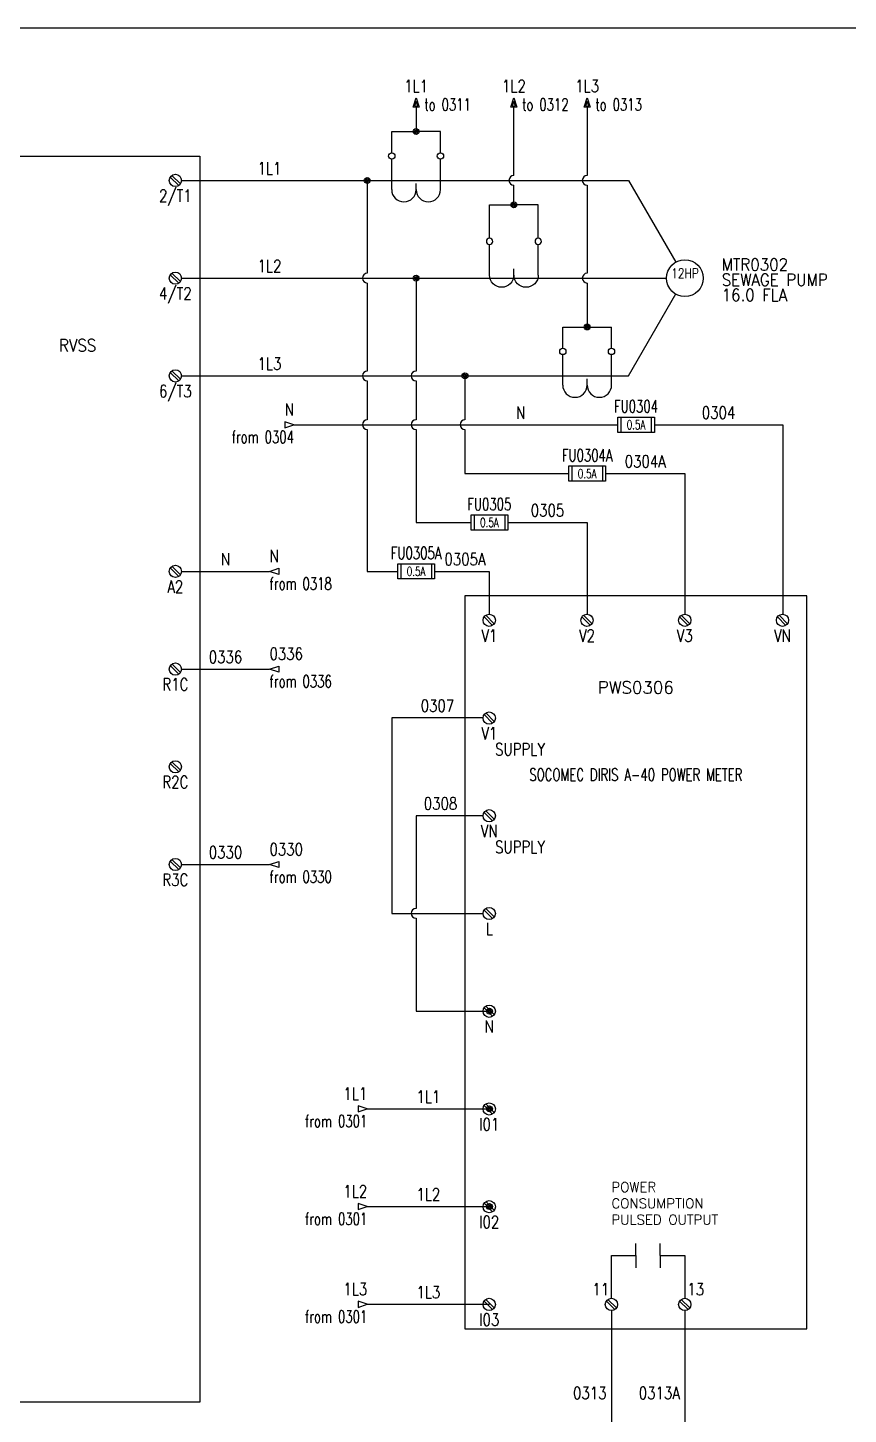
# Model space of a CAD drawing. Header units: inches. Extents: x 0 to 33.9, y 0 to 22.6.
# Drawn here: x 10.53 to 18.92, y 8.38 to 22.56 of the extents above; entities that cross this region are included whole.
import ezdxf
from ezdxf.enums import TextEntityAlignment as Align

# ---------------------------------------------------------------- set-up
doc = ezdxf.new("R2010")
doc.units = ezdxf.units.IN
doc.header["$MEASUREMENT"] = 0
for name, color, linetype in [('DESC', 150, 'Continuous'), ('MISC', 7, 'Continuous'), ('SYMS', 7, 'Continuous'), ('TAGS', 150, 'Continuous'), ('TERMS', 123, 'Continuous'), ('WIREFIXED', 7, 'Continuous'), ('WIRENO', 72, 'Continuous'), ('WIREREF', 52, 'Continuous'), ('WIREREF_DEST', 52, 'Continuous'), ('WIRES', 7, 'Continuous'), ('XREF', 7, 'Continuous')]:
    doc.layers.add(name, color=color, linetype=linetype)
doc.layers.add('VIEWPORTS', color=10, linetype='Continuous', plot=False)
doc.styles.get("Standard").update_dxf_attribs({"font": 'romans.shx'})
doc.styles.add('WD', font='romans.shx')

# ---------------------------------------------------------------- blocks, each defined once
blk = doc.blocks.new('HMO13')
blk.add_circle((0, 0), 0.188)
at = {"style": 'WD'}
for tag, p, width in [('INST', (0.381, 0.403), 0.7), ('LOC', (0.381, 0.234), 0.7), ('TAG1', (0.375, 0.077), 0.9), ('DESC1', (0.376, -0.079), 0.9), ('DESC2', (0.376, -0.235), 0.9), ('DESC3', (0.376, -0.391), 0.9), ('RATING3', (0.375, -0.548), 0.8), ('RATING4', (0.375, -0.704), 0.8), ('WDTAGALT', (0.375, -0.875), 0.7)]:
    blk.add_attdef(tag, p, '', height=0.125, dxfattribs=dict(at, width=width))
at = {"style": 'WD', "flags": 1}
for tag, p in [('X0TERM01', (-0.094, 0.162)), ('X4TERM02', (-0.188, 0)), ('X0TERM04', (0.133, -0.133)), ('X0TERM03', (-0.094, -0.162))]:
    blk.add_attdef(tag, p, '', height=0.0125, dxfattribs=at)
at = {"style": 'WD', "flags": 9}
blk.add_attdef('FAMILY', text='', height=0.01, dxfattribs=at).set_placement((-0.005, 0.17), align=Align.CENTER)
at = {"linetype": 'Continuous', "style": 'WD', "flags": 1}
for tag, p in [('MFG', (0, 0.14)), ('CAT', (0, 0.159))]:
    blk.add_attdef(tag, text='', height=0.01, dxfattribs=at).set_placement(p, align=Align.MIDDLE)
at = {"style": 'WD', "width": 0.8}
blk.add_attdef('RATING1', text='', height=0.1, dxfattribs=at).set_placement((0, 0), align=Align.CENTER)
at = {"linetype": 'Continuous', "style": 'WD', "flags": 9}
blk.add_attdef('ASSYCODE', text='', height=0.01, dxfattribs=at).set_placement((0, 0.125), align=Align.CENTER)
at = {"style": 'WD', "width": 0.8}
blk.add_attdef('RATING2', text='', height=0.1, dxfattribs=at).set_placement((0, -0.031), align=Align.TOP_CENTER)
blk = doc.blocks.new('WD_WNH')
at = {"linetype": 'Continuous', "style": 'WD', "width": 0.8}
blk.add_attdef('WIRENO', text='', height=0.125, dxfattribs=at).set_placement((0, 0.062), align=Align.CENTER)
at = {"style": 'WD', "flags": 1}
for tag, p in [('W01USER', (0, 0.078)), ('W02USER', (0, 0.07)), ('W03USER', (0, 0.062)), ('W04USER', (0, 0.055)), ('W05USER', (0, 0.047)), ('W06USER', (0, 0.039)), ('W07USER', (0, 0.031)), ('W08USER', (0, 0.023)), ('W09USER', (0, 0.016)), ('W10USER', (0, 0.008))]:
    blk.add_attdef(tag, text='', height=0.005, dxfattribs=at).set_placement(p, align=Align.CENTER)
blk = doc.blocks.new('HA1D1')
blk.add_lwpolyline([(0.094, 0), (0.094, -0.031), (0, 0), (0.094, 0.031), (0.094, 0)])
at = {"style": 'WD', "width": 0.8, "flags": 8}
blk.add_attdef('WIRENO', (0, 0.094), '', height=0.125, dxfattribs=at)
at = {"style": 'WD', "flags": 1}
for tag, p in [('SIGCODE', (-0.02, 0.047)), ('X4TERM01', (0, 0))]:
    blk.add_attdef(tag, p, '', height=0.01, dxfattribs=at)
at = {"style": 'WD', "width": 0.7}
for tag, p in [('XREF', (0, -0.188)), ('DESC1', (0, -0.375))]:
    blk.add_attdef(tag, p, '', height=0.125, dxfattribs=at)
blk = doc.blocks.new('HMS1_RVSS')
for p, q in [((-0.052, 0.035), (0.035, -0.052)), ((-0.035, 0.052), (0.052, -0.035)), ((1.948, 0.035), (2.035, -0.052)), ((1.965, 0.052), (2.052, -0.035)), ((-0.052, -0.965), (0.035, -1.052)), ((-0.035, -0.948), (0.052, -1.035)), ((1.948, -0.965), (2.035, -1.052)), ((1.965, -0.948), (2.052, -1.035)), ((-0.052, -1.965), (0.035, -2.052)), ((-0.035, -1.948), (0.052, -2.035)), ((1.948, -1.965), (2.035, -2.052)), ((1.965, -1.948), (2.052, -2.035)), ((-0.052, -2.965), (0.035, -3.052)), ((-0.035, -2.948), (0.052, -3.035)), ((-0.052, -3.965), (0.035, -4.052)), ((-0.035, -3.948), (0.052, -4.035)), ((1.948, -3.965), (2.035, -4.052)), ((1.965, -3.948), (2.052, -4.035)), ((-0.052, -4.965), (0.035, -5.052)), ((-0.035, -4.948), (0.052, -5.035)), ((1.948, -4.965), (2.035, -5.052)), ((1.965, -4.948), (2.052, -5.035)), ((-0.035, -5.948), (0.052, -6.035)), ((1.965, -5.948), (2.052, -6.035)), ((-0.052, -5.965), (0.035, -6.052)), ((1.948, -5.965), (2.035, -6.052)), ((-0.035, -6.948), (0.052, -7.035)), ((1.965, -6.948), (2.052, -7.035)), ((-0.052, -6.965), (0.035, -7.052)), ((1.948, -6.965), (2.035, -7.052)), ((-0.052, -7.965), (0.035, -8.052)), ((-0.035, -7.948), (0.052, -8.035)), ((-0.052, -8.965), (0.035, -9.052)), ((-0.035, -8.948), (0.052, -9.035)), ((-0.052, -9.965), (0.035, -10.052)), ((-0.035, -9.948), (0.052, -10.035)), ((-0.052, -10.965), (0.035, -11.052)), ((-0.035, -10.948), (0.052, -11.035)), ((-0.052, -11.965), (0.035, -12.052)), ((-0.035, -11.948), (0.052, -12.035))]:
    blk.add_line(p, q)
blk.add_lwpolyline([(-0.25, 0.25), (2.25, 0.25), (2.25, -12.5), (-0.25, -12.5)], close=True)
for centre in [(0, 0), (2, 0), (0, -1), (2, -1), (0, -2), (2, -2), (0, -3), (0, -4), (2, -4), (0, -5), (2, -5), (0, -6), (2, -6), (0, -7), (2, -7), (0, -8), (0, -9), (0, -10), (0, -11), (0, -12)]:
    blk.add_circle(centre, 0.0625)
at = {"style": 'WD'}
for tag, p, width in [('DESC1', (0.626, 0.826), 0.9), ('DESC2', (0.626, 0.669), 0.9), ('DESC3', (0.626, 0.513), 0.9), ('XREFNO', (2.609, -11.643), 0.8), ('XREFNC', (2.609, -11.799), 0.8)]:
    blk.add_attdef(tag, p, '', height=0.125, dxfattribs=dict(at, width=width))
at = {"style": 'WD', "flags": 1}
for tag, p in [('X4TERM01', (-0.062, 0)), ('X1TERM04', (2.062, 0)), ('X4TERM02', (-0.062, -1)), ('X1TERM05', (2.062, -1)), ('X4TERM03', (-0.062, -2)), ('X1TERM06', (2.062, -2)), ('X4TERM13', (-0.062, -3)), ('X4TERM07', (-0.062, -4)), ('X1TERM08', (2.062, -4)), ('X4TERM09', (-0.062, -5)), ('X1TERM11', (2.062, -5)), ('X4TERM12', (-0.062, -6)), ('X1TERM14', (2.062, -6)), ('X4TERM15', (-0.062, -7)), ('X1TERM17', (2.062, -7)), ('X4TERM18', (-0.062, -8)), ('X4TERM19', (-0.062, -9)), ('X4TERM20', (-0.062, -10)), ('X4TERM10', (-0.062, -11)), ('X4TERM21', (-0.062, -12))]:
    blk.add_attdef(tag, p, '', height=0.01, dxfattribs=at)
at = {"style": 'WD', "width": 0.8}
for tag, p in [('TERM01', (0, -0.094)), ('TERM04', (2, -0.094)), ('X4TERMDESC01', (0.301, -0.256)), ('X1TERMDESC04', (2.318, -0.256)), ('TERM02', (0, -1.094)), ('TERM05', (2, -1.094)), ('X4TERMDESC02', (0.315, -1.256)), ('X1TERMDESC05', (2.315, -1.256)), ('TERM03', (0, -2.094)), ('TERM06', (2, -2.094)), ('X4TERMDESC03', (0.315, -2.256)), ('X1TERMDESC06', (2.315, -2.256)), ('TERM13', (0, -3.094)), ('X4TERMDESC13', (0.315, -3.256)), ('TERM07', (0, -4.094)), ('TERM08', (2, -4.094)), ('X4TERMDESC07', (0.315, -4.256)), ('X1TERMDESC08', (2.315, -4.256)), ('TERM09', (0, -5.094)), ('TERM11', (2, -5.094)), ('X4TERMDESC09', (0.313, -5.256)), ('X1TERMDESC11', (2.301, -5.256)), ('TERM12', (0, -6.094)), ('TERM14', (2, -6.094)), ('X4TERMDESC12', (0.315, -6.256)), ('X1TERMDESC14', (2.318, -6.256)), ('TERM15', (0, -7.094)), ('TERM17', (2, -7.094)), ('X4TERMDESC15', (0.315, -7.256)), ('X1TERMDESC17', (2.315, -7.256)), ('TERM18', (0, -8.094)), ('X4TERMDESC18', (0.315, -8.256)), ('TERM19', (0, -9.094)), ('X4TERMDESC19', (0.313, -9.256)), ('TERM20', (0, -10.094)), ('X4TERMDESC20', (0.315, -10.256)), ('TERM10', (0, -11.094)), ('X4TERMDESC10', (0.315, -11.256)), ('TERM21', (0, -12.094)), ('X4TERMDESC21', (0.301, -12.256))]:
    blk.add_attdef(tag, text='', height=0.125, dxfattribs=at).set_placement(p, align=Align.TOP_CENTER)
at = {"style": 'WD'}
for tag, width, p in [('TAG1', 0.9, (1, -1.75)), ('INST', 0.7, (1, -2)), ('LOC', 0.7, (1, -2.25))]:
    blk.add_attdef(tag, text='', height=0.125, dxfattribs=dict(at, width=width)).set_placement(p, align=Align.CENTER)
at = {"style": 'WD', "flags": 1}
for tag, p in [('MFG', (1, -3)), ('CAT', (1, -3.25))]:
    blk.add_attdef(tag, text='', height=0.01, dxfattribs=at).set_placement(p, align=Align.MIDDLE)
at = {"style": 'WD', "flags": 9}
for tag, p in [('ASSYCODE', (1, -3.5)), ('FAMILY', (1, -3.75))]:
    blk.add_attdef(tag, text='', height=0.01, dxfattribs=at).set_placement(p, align=Align.CENTER)
at = {"style": 'WD', "width": 0.8, "flags": 8}
for tag, p in [('NO', (2.626, -12.143)), ('NC', (2.626, -12.299))]:
    blk.add_attdef(tag, p, '', height=0.125, dxfattribs=at)
blk = doc.blocks.new('WDDOT')
for radius in [0.03, 0.0187, 0.00929]:
    blk.add_circle((0, 0), radius)
blk = doc.blocks.new('HA1D3')
blk.add_lwpolyline([(-0.094, 0), (-0.094, -0.031), (0, 0), (-0.094, 0.031), (-0.094, 0)])
at = {"style": 'WD', "width": 0.8, "flags": 8}
blk.add_attdef('WIRENO', text='', height=0.125, dxfattribs=at).set_placement((0, 0.094), align=Align.RIGHT)
at = {"style": 'WD', "flags": 1}
blk.add_attdef('SIGCODE', text='', height=0.01, dxfattribs=at).set_placement((-0.02, 0.047), align=Align.RIGHT)
blk.add_attdef('X1TERM01', (0, 0), '', height=0.01, dxfattribs=at)
at = {"style": 'WD', "width": 0.7}
for tag, p in [('XREF', (0, -0.188)), ('DESC1', (0, -0.375))]:
    blk.add_attdef(tag, text='', height=0.125, dxfattribs=at).set_placement(p, align=Align.RIGHT)
blk = doc.blocks.new('HA1S2')
for points in [[(0, 0), (-0.031, 0), (0, 0.094), (0.031, 0), (0, 0)], [(-0.016, 0.011), (0.016, 0.011), (0, 0.058), (-0.016, 0.011)]]:
    blk.add_lwpolyline(points)
at = {"style": 'WD', "width": 0.8, "flags": 8}
blk.add_attdef('WIRENO', text='', height=0.125, dxfattribs=at).set_placement((0, 0.153), align=Align.CENTER)
at = {"style": 'WD', "flags": 1}
for tag, p in [('X8TERM01', (0, 0)), ('SIGCODE', (0.026, 0.066))]:
    blk.add_attdef(tag, p, '', height=0.01, dxfattribs=at)
at = {"style": 'WD', "width": 0.7}
for tag, p in [('XREF', (0.084, -0.036)), ('DESC1', (0.084, -0.211))]:
    blk.add_attdef(tag, p, '', height=0.125, dxfattribs=at)
blk = doc.blocks.new('HPW1_DIRIS_B30')
for p, q in [((-0.052, 0.035), (0.035, -0.052)), ((-0.035, 0.052), (0.052, -0.035)), ((0.948, 0.035), (1.035, -0.052)), ((0.965, 0.052), (1.052, -0.035)), ((1.948, 0.035), (2.035, -0.052)), ((1.965, 0.052), (2.052, -0.035)), ((2.948, 0.035), (3.035, -0.052)), ((2.965, 0.052), (3.052, -0.035)), ((-0.052, -0.965), (0.035, -1.052)), ((-0.035, -0.948), (0.052, -1.035)), ((-0.052, -1.965), (0.035, -2.052)), ((-0.035, -1.948), (0.052, -2.035)), ((-0.052, -2.965), (0.035, -3.052)), ((-0.035, -2.948), (0.052, -3.035)), ((-0.052, -3.965), (0.035, -4.052)), ((-0.035, -3.948), (0.052, -4.035)), ((-0.052, -4.965), (0.035, -5.052)), ((-0.035, -4.948), (0.052, -5.035)), ((-0.035, -5.948), (0.052, -6.035)), ((-0.052, -5.965), (0.035, -6.052)), ((1.5, -6.5), (1.5, -6.375)), ((1.75, -6.5), (1.75, -6.375)), ((1.25, -6.938), (1.25, -6.5)), ((1.25, -6.5), (1.5, -6.5)), ((1.5, -6.5), (1.5, -6.5)), ((1.5, -6.5), (1.5, -6.625)), ((1.75, -6.5), (1.75, -6.625)), ((1.75, -6.5), (2, -6.5)), ((2, -6.5), (2, -6.938)), ((-0.035, -6.948), (0.052, -7.035)), ((1.215, -6.948), (1.302, -7.035)), ((1.965, -6.948), (2.052, -7.035)), ((-0.052, -6.965), (0.035, -7.052)), ((1.198, -6.965), (1.285, -7.052)), ((1.948, -6.965), (2.035, -7.052))]:
    blk.add_line(p, q)
blk.add_lwpolyline([(-0.25, -7.25), (3.25, -7.25), (3.25, 0.25), (-0.25, 0.25)], close=True)
for centre in [(0, 0), (1, 0), (2, 0), (3, 0), (0, -1), (0, -2), (0, -3), (0, -4), (0, -5), (0, -6), (0, -7), (1.25, -7), (2, -7)]:
    blk.add_circle(centre, 0.0625)
at = {"insert": (1.25, -5.75), "char_height": 0.1, "attachment_point": 1}
blk.add_mtext_dynamic_manual_height_columns('POWER CONSUMPTION PULSED OUTPUT', width=1.25, gutter_width=0.5, heights=[0], dxfattribs=at)
at = {"style": 'WD'}
for tag, p, flags in [('X2TERM01', (0, 0.062), 1), ('X2TERM02', (1, 0.062), 1), ('X2TERM03', (2, 0.062), 1), ('X2TERM04', (3, 0.062), 1), ('X4TERM05', (-0.062, -1), 1), ('X4TERM06', (-0.062, -2), 1), ('FAMILY', (1.455, -2.598), 9), ('X4TERM07', (-0.062, -3), 1), ('X4TERM08', (-0.062, -4), 1), ('X4TERM09', (-0.062, -5), 1), ('X4TERM10', (-0.062, -6), 1), ('X4TERM11', (-0.062, -7), 1), ('X8TERM12', (1.25, -7.062), 1), ('X8TERM13', (2, -7.062), 1)]:
    blk.add_attdef(tag, p, '', height=0.01, dxfattribs=dict(at, flags=flags))
at = {"style": 'WD', "width": 0.8}
for tag, p in [('TERM01', (0, -0.094)), ('TERM02', (1, -0.094)), ('TERM03', (2, -0.094)), ('TERM04', (3, -0.094)), ('X2TERMDESC01', (0.301, -0.256)), ('X2TERMDESC02', (1.315, -0.256)), ('X2TERMDESC03', (2.315, -0.256)), ('X2TERMDESC04', (3.318, -0.256)), ('TERM05', (0, -1.094)), ('X4TERMDESC05', (0.315, -1.256)), ('TERM06', (0, -2.094)), ('X4TERMDESC06', (0.315, -2.256)), ('TERM07', (0, -3.094)), ('X4TERMDESC07', (0.315, -3.256)), ('TERM08', (0, -4.094)), ('X4TERMDESC08', (0.315, -4.256)), ('TERM09', (0, -5.094)), ('X4TERMDESC09', (0.313, -5.256)), ('TERM10', (0, -6.094)), ('X4TERMDESC10', (0.315, -6.256)), ('TERM11', (0, -7.094)), ('X4TERMDESC11', (0.301, -7.256))]:
    blk.add_attdef(tag, text='', height=0.125, dxfattribs=at).set_placement(p, align=Align.TOP_CENTER)
at = {"style": 'WD'}
blk.add_attdef('TAG1', text='', height=0.125, dxfattribs=at).set_placement((1.5, -0.75), align=Align.CENTER)
for tag, width, p in [('DESC1', 0.7, (1.5, -1.642)), ('DESC2', 0.7, (1.5, -1.798)), ('DESC3', 0.7, (1.5, -1.946)), ('INST', 0.7, (1.5, -5)), ('LOC', 0.7, (1.5, -5.5)), ('TERM12', 0.8, (1.021, -6.906)), ('TERM13', 0.8, (2.175, -6.906)), ('X8TERMDESC12', 0.8, (1.337, -7.069)), ('X8TERMDESC13', 0.8, (2.49, -7.069))]:
    blk.add_attdef(tag, text='', height=0.125, dxfattribs=dict(at, width=width)).set_placement(p, align=Align.CENTER)
at = {"style": 'WD', "flags": 9}
for tag, p in [('ASSYCODE', (1.48, -2.679)), ('MFG', (1.478, -2.661)), ('CAT', (1.48, -2.642))]:
    blk.add_attdef(tag, text='', height=0.01, dxfattribs=at).set_placement(p, align=Align.CENTER)
blk = doc.blocks.new('WD_WNV')
at = {"linetype": 'Continuous', "style": 'WD', "width": 0.8}
blk.add_attdef('WIRENO', text='', height=0.125, dxfattribs=at).set_placement((-0.05, 0), align=Align.MIDDLE_RIGHT)
at = {"style": 'WD', "flags": 1}
for tag, p in [('W01USER', (-0.062, 0.094)), ('W02USER', (-0.062, 0.086)), ('W03USER', (-0.062, 0.078)), ('W04USER', (-0.062, 0.07)), ('W05USER', (-0.062, 0.062)), ('W06USER', (-0.062, 0.055)), ('W07USER', (-0.062, 0.047)), ('W08USER', (-0.062, 0.039)), ('W09USER', (-0.062, 0.031)), ('W10USER', (-0.062, 0.023))]:
    blk.add_attdef(tag, text='', height=0.005, dxfattribs=at).set_placement(p, align=Align.CENTER)
blk = doc.blocks.new('HFU1')
for p, q in [((-0.188, -0.078), (-0.188, 0.078)), ((-0.188, 0.078), (0.188, 0.078)), ((-0.156, 0.078), (-0.156, -0.078)), ((0.156, 0.078), (0.156, -0.078)), ((0.188, 0.078), (0.188, -0.078)), ((0.188, -0.078), (-0.188, -0.078))]:
    blk.add_line(p, q)
at = {"style": 'WD', "width": 0.7}
for tag, p in [('INST', (0, 0.422)), ('LOC', (0, 0.266)), ('TAG1', (0, 0.125))]:
    blk.add_attdef(tag, text='', height=0.125, dxfattribs=at).set_placement(p, align=Align.CENTER)
at = {"linetype": 'Continuous', "style": 'WD', "flags": 9}
for tag, p in [('ASSYCODE', (0.157, 0.251)), ('MFG', (0.156, 0.083)), ('CAT', (0.156, 0.102))]:
    blk.add_attdef(tag, text='', height=0.01, dxfattribs=at).set_placement(p, align=Align.CENTER)
at = {"style": 'WD'}
for tag, p, height, flags in [('X4TERM01', (-0.188, 0), 0.0109, 1), ('FAMILY', (0.129, 0.108), 0.01, 9), ('X1TERM02', (0.188, 0), 0.0109, 1)]:
    blk.add_attdef(tag, p, '', height=height, dxfattribs=dict(at, flags=flags))
at = {"style": 'WD', "width": 0.7}
blk.add_attdef('RATING1', text='', height=0.0938, dxfattribs=at).set_placement((0, 0), align=Align.MIDDLE_CENTER)
at = {"style": 'WD'}
for tag, p in [('X2LINK', (0, 0.109)), ('X8LINK', (0, -0.109))]:
    blk.add_attdef(tag, p, '', height=0.01, dxfattribs=at)
at = {"linetype": 'Continuous', "style": 'WD', "width": 0.7, "flags": 8}
blk.add_attdef('TERM01', text='', height=0.1, dxfattribs=at).set_placement((-0.25, -0.016), align=Align.TOP_RIGHT)
blk.add_attdef('TERM02', text='', height=0.1, dxfattribs=at).set_placement((0.25, -0.016), align=Align.TOP_LEFT)
at = {"style": 'WD', "width": 0.7}
for tag, p in [('DESC1', (0.047, -0.234)), ('DESC2', (0.047, -0.391)), ('DESC3', (0.047, -0.547))]:
    blk.add_attdef(tag, text='', height=0.125, dxfattribs=at).set_placement(p, align=Align.MIDDLE_LEFT)
blk = doc.blocks.new('HXF1CT')
for p, q in [((-0.25, 0.344), (-0.25, 0.032)), ((0, 0.344), (0, 0.281)), ((0.25, 0.344), (0.25, 0.032))]:
    blk.add_line(p, q)
for centre in [(-0.249, 0), (0.249, 0)]:
    blk.add_circle(centre, 0.0322)
for centre in [(-0.125, 0.344), (0.125, 0.344)]:
    blk.add_arc(centre, 0.125, 0, 180)
at = {"style": 'WD', "width": 0.7}
for tag, p in [('INST', (-0.388, 0.577)), ('LOC', (-0.388, 0.408)), ('DESC1', (-0.388, 0.252)), ('DESC2', (-0.388, 0.095))]:
    blk.add_attdef(tag, text='', height=0.125, dxfattribs=at).set_placement(p, align=Align.RIGHT)
at = {"style": 'WD'}
blk.add_attdef('TAG1', (0.368, 0.188), '', height=0.125, dxfattribs=at)
blk.add_attdef('TYPE', text='', height=0.125, dxfattribs=at).set_placement((0, 0.125), align=Align.CENTER)
for tag, p, height, flags in [('FAMILY', (0.304, 0.191), 0.01, 9), ('X4TERM01', (-0.281, 0), 0.0125, 1), ('X1TERM02', (0.281, 0), 0.0125, 1), ('X8TERM01', (-0.249, -0.032), 0.0125, 1), ('X8TERM02', (0.249, -0.032), 0.0125, 1)]:
    blk.add_attdef(tag, p, '', height=height, dxfattribs=dict(at, flags=flags))
at = {"linetype": 'Continuous', "style": 'WD', "flags": 9}
for tag, p in [('MFG', (0.327, 0.143)), ('CAT', (0.329, 0.162)), ('ASSYCODE', (0.328, 0.125))]:
    blk.add_attdef(tag, text='', height=0.01, dxfattribs=at).set_placement(p, align=Align.CENTER)
at = {"style": 'WD', "width": 0.7}
blk.add_attdef('RATING1', (0.368, 0.031), '', height=0.125, dxfattribs=at)
at = {"linetype": 'Continuous', "style": 'WD', "flags": 8}
for tag, p in [('TERM01', (-0.188, -0.031)), ('TERM02', (0.328, -0.031))]:
    blk.add_attdef(tag, text='', height=0.125, dxfattribs=at).set_placement(p, align=Align.TOP_LEFT)
blk = doc.blocks.new('VXF1CT')
for p, q in [((-0.344, 0.25), (-0.032, 0.25)), ((-0.344, 0), (-0.281, 0)), ((-0.344, -0.25), (-0.032, -0.25))]:
    blk.add_line(p, q)
for centre in [(0, 0.249), (0, -0.249)]:
    blk.add_circle(centre, 0.0322)
for centre in [(-0.344, 0.125), (-0.344, -0.125)]:
    blk.add_arc(centre, 0.125, 90, 270)
at = {"linetype": 'Continuous', "style": 'WD', "flags": 8}
for tag, p in [('TERM02', (-0.045, 0.267)), ('TERM01', (-0.055, -0.231))]:
    blk.add_attdef(tag, text='', height=0.125, dxfattribs=at).set_placement(p, align=Align.RIGHT)
at = {"style": 'WD'}
for tag, p, height, flags in [('X2TERM02', (0, 0.281), 0.0125, 1), ('FAMILY', (-0.196, 0.191), 0.01, 9), ('X1TERM02', (0.032, 0.249), 0.0125, 1), ('X8TERM01', (0, -0.283), 0.0125, 1), ('X1TERM01', (0.032, -0.251), 0.0125, 1)]:
    blk.add_attdef(tag, p, '', height=height, dxfattribs=dict(at, flags=flags))
at = {"linetype": 'Continuous', "style": 'WD', "flags": 9}
for tag, p in [('MFG', (-0.173, 0.143)), ('CAT', (-0.171, 0.162)), ('ASSYCODE', (-0.171, 0.119))]:
    blk.add_attdef(tag, text='', height=0.01, dxfattribs=at).set_placement(p, align=Align.CENTER)
at = {"style": 'WD'}
blk.add_attdef('TAG1', (0.281, 0.031), '', height=0.125, dxfattribs=at)
blk.add_attdef('TYPE', text='', height=0.125, dxfattribs=at).set_placement((-0.047, -0.047), align=Align.CENTER)
at = {"style": 'WD', "width": 0.7}
blk.add_attdef('RATING1', (0.281, -0.125), '', height=0.125, dxfattribs=at)
for tag, p in [('INST', (-0.227, -0.422)), ('LOC', (-0.201, -0.601)), ('DESC1', (-0.201, -0.757)), ('DESC2', (-0.201, -0.914))]:
    blk.add_attdef(tag, text='', height=0.125, dxfattribs=at).set_placement(p, align=Align.CENTER)

msp = doc.modelspace()

# ---------------------------------------------------------------- linework, layer by layer
at = {"layer": 'VIEWPORTS'}
msp.add_lwpolyline([(0.025, 22.562), (33.888, 22.562), (33.888, 0.025), (0.025, 0.025)], close=True, dxfattribs=at)
at = {"layer": 'WIRES'}
for p, q in [((14.5, 21.75), (14.5, 21.5)), ((15.5, 21.05), (15.5, 21.75)), ((16.25, 21.75), (16.25, 21.05)), ((14.25, 21.282), (14.25, 21.5)), ((14.25, 21.5), (14.5, 21.5)), ((14.75, 21.5), (14.5, 21.5)), ((14.75, 21.282), (14.75, 21.5)), ((12.1, 21), (14, 21)), ((14, 21), (16.673, 21)), ((14, 21), (14, 20.05)), ((16.673, 21), (17.156, 20.162)), ((15.5, 20.75), (15.5, 20.95)), ((16.25, 20.95), (16.25, 20.05)), ((15.251, 20.408), (15.251, 20.75)), ((15.251, 20.75), (15.5, 20.75)), ((15.749, 20.75), (15.5, 20.75)), ((15.749, 20.408), (15.749, 20.75)), ((12.1, 20), (14.5, 20)), ((14, 19.95), (14, 19.05)), ((14.5, 20), (14.5, 19.05)), ((14.5, 20), (17.062, 20)), ((16.25, 19.95), (16.25, 19.5)), ((16.673, 19), (17.156, 19.838)), ((16, 19.282), (16, 19.5)), ((16, 19.5), (16.25, 19.5)), ((16.25, 19.5), (16.5, 19.5)), ((16.5, 19.282), (16.5, 19.5)), ((12.1, 19), (16.673, 19)), ((14, 18.95), (14, 18.55)), ((14.5, 18.95), (14.5, 18.55)), ((15, 19), (15, 18.55)), ((13.25, 18.5), (16.562, 18.5)), ((14, 18.45), (14, 17)), ((14.5, 18.45), (14.5, 17.5)), ((15, 18.45), (15, 18)), ((16.938, 18.5), (18.25, 18.5)), ((18.25, 18.5), (18.25, 16.561)), ((15, 18), (16.062, 18)), ((16.438, 18), (17.25, 18)), ((17.25, 18), (17.25, 16.561)), ((14.5, 17.5), (15.062, 17.5)), ((15.438, 17.5), (16.25, 17.5)), ((16.25, 17.5), (16.25, 16.561)), ((12.1, 17), (13, 17)), ((14, 17), (14.312, 17)), ((14.688, 17), (15.248, 17)), ((15.248, 17), (15.248, 16.561)), ((12.1, 16), (13, 16)), ((15.185, 15.5), (14.25, 15.5)), ((14.25, 15.5), (14.25, 13.5)), ((15.185, 14.5), (14.5, 14.5)), ((14.5, 14.5), (14.5, 13.55)), ((12.1, 14), (13, 14)), ((14.25, 13.5), (15.185, 13.5)), ((14.5, 13.45), (14.5, 12.5)), ((14.5, 12.5), (15.25, 12.5)), ((14, 11.5), (15.25, 11.5)), ((14, 10.5), (15.25, 10.5)), ((14, 9.5), (15.25, 9.5)), ((16.498, 9.436), (16.498, 7.75)), ((17.248, 9.436), (17.248, 7.75))]:
    msp.add_line(p, q, dxfattribs=at)
for centre in [(15.5, 21), (16.25, 21), (14, 20), (16.25, 20), (14, 19), (14.5, 19), (14, 18.5), (14.5, 18.5), (15, 18.5), (14.5, 13.5)]:
    msp.add_arc(centre, 0.05, 90, 270, dxfattribs=at)

# ---------------------------------------------------------------- block references
at = {"layer": 'SYMS'}
ref = msp.add_blockref('HA1S2', (14.5, 21.75), dxfattribs=at)
ref.add_attrib('WIRENO', '1L1', dxfattribs={"layer": 'WIREREF', "height": 0.125, "style": 'WD', "width": 0.8, "flags": 8}).set_placement((14.5, 21.903), align=Align.CENTER)
ref.add_attrib('XREF', 'to 0311', (14.584, 21.714), dxfattribs={"layer": 'XREF', "height": 0.125, "style": 'WD', "width": 0.7})
ref = msp.add_blockref('HA1S2', (15.5, 21.75), dxfattribs=at)
ref.add_attrib('WIRENO', '1L2', dxfattribs={"layer": 'WIREREF', "height": 0.125, "style": 'WD', "width": 0.8, "flags": 8}).set_placement((15.5, 21.903), align=Align.CENTER)
ref.add_attrib('XREF', 'to 0312', (15.584, 21.714), dxfattribs={"layer": 'XREF', "height": 0.125, "style": 'WD', "width": 0.7})
ref = msp.add_blockref('HA1S2', (16.25, 21.75), dxfattribs=at)
ref.add_attrib('WIRENO', '1L3', dxfattribs={"layer": 'WIREREF', "height": 0.125, "style": 'WD', "width": 0.8, "flags": 8}).set_placement((16.25, 21.903), align=Align.CENTER)
ref.add_attrib('XREF', 'to 0313', (16.334, 21.714), dxfattribs={"layer": 'XREF', "height": 0.125, "style": 'WD', "width": 0.7})
for p in [(14.5, 21.5), (14, 21), (15.5, 20.75), (14.5, 20), (16.25, 19.5), (15, 19), (15.25, 12.5), (15.25, 11.5), (15.25, 10.5)]:
    msp.add_blockref('WDDOT', p, dxfattribs=at)
at = {"layer": 'SYMS', "rotation": 90}
for p in [(14.5, 21.25), (16.25, 19.25)]:
    msp.add_blockref('VXF1CT', p, dxfattribs=at)
at = {"layer": 'SYMS'}
ref = msp.add_blockref('HMS1_RVSS', (10.037, 21), dxfattribs=at)
ref.add_attrib('TERM01', '1/L1', dxfattribs={"layer": 'TERMS', "height": 0.125, "style": 'WD', "width": 0.8}).set_placement((10.037, 20.906), align=Align.TOP_CENTER)
ref.add_attrib('TERM02', '3/L2', dxfattribs={"layer": 'TERMS', "height": 0.125, "style": 'WD', "width": 0.8}).set_placement((10.037, 19.906), align=Align.TOP_CENTER)
ref.add_attrib('TERM03', '5/L3', dxfattribs={"layer": 'TERMS', "height": 0.125, "style": 'WD', "width": 0.8}).set_placement((10.037, 18.906), align=Align.TOP_CENTER)
ref.add_attrib('TERM04', '2/T1', dxfattribs={"layer": 'TERMS', "height": 0.125, "style": 'WD', "width": 0.8}).set_placement((12.037, 20.906), align=Align.TOP_CENTER)
ref.add_attrib('TERM05', '4/T2', dxfattribs={"layer": 'TERMS', "height": 0.125, "style": 'WD', "width": 0.8}).set_placement((12.037, 19.906), align=Align.TOP_CENTER)
ref.add_attrib('TERM06', '6/T3', dxfattribs={"layer": 'TERMS', "height": 0.125, "style": 'WD', "width": 0.8}).set_placement((12.037, 18.906), align=Align.TOP_CENTER)
ref.add_attrib('TERM07', 'A1', dxfattribs={"layer": 'TERMS', "height": 0.125, "style": 'WD', "width": 0.8}).set_placement((10.037, 16.906), align=Align.TOP_CENTER)
ref.add_attrib('TERM08', 'A2', dxfattribs={"layer": 'TERMS', "height": 0.125, "style": 'WD', "width": 0.8}).set_placement((12.037, 16.906), align=Align.TOP_CENTER)
ref.add_attrib('TERM09', 'R1A', dxfattribs={"layer": 'TERMS', "height": 0.125, "style": 'WD', "width": 0.8}).set_placement((10.037, 15.906), align=Align.TOP_CENTER)
ref.add_attrib('TERM11', 'R1C', dxfattribs={"layer": 'TERMS', "height": 0.125, "style": 'WD', "width": 0.8}).set_placement((12.037, 15.906), align=Align.TOP_CENTER)
ref.add_attrib('TERM12', 'R2A', dxfattribs={"layer": 'TERMS', "height": 0.125, "style": 'WD', "width": 0.8}).set_placement((10.037, 14.906), align=Align.TOP_CENTER)
ref.add_attrib('TERM14', 'R2C', dxfattribs={"layer": 'TERMS', "height": 0.125, "style": 'WD', "width": 0.8}).set_placement((12.037, 14.906), align=Align.TOP_CENTER)
ref.add_attrib('TERM18', 'STOP', dxfattribs={"layer": 'TERMS', "height": 0.125, "style": 'WD', "width": 0.8}).set_placement((10.037, 12.906), align=Align.TOP_CENTER)
ref.add_attrib('TERM19', 'RUN', dxfattribs={"layer": 'TERMS', "height": 0.125, "style": 'WD', "width": 0.8}).set_placement((10.037, 11.906), align=Align.TOP_CENTER)
ref.add_attrib('TERM20', 'DI3', dxfattribs={"layer": 'TERMS', "height": 0.125, "style": 'WD', "width": 0.8}).set_placement((10.037, 10.906), align=Align.TOP_CENTER)
ref.add_attrib('TERM21', '+24V', dxfattribs={"layer": 'TERMS', "height": 0.125, "style": 'WD', "width": 0.8}).set_placement((10.037, 8.906), align=Align.TOP_CENTER)
ref.add_attrib('TAG1', 'RVSS', dxfattribs={"layer": 'TAGS', "height": 0.125, "style": 'WD', "width": 0.9}).set_placement((11.037, 19.25), align=Align.CENTER)
ref.add_attrib('TERM15', 'R3A', dxfattribs={"layer": 'TERMS', "height": 0.125, "style": 'WD', "width": 0.8}).set_placement((10.037, 13.906), align=Align.TOP_CENTER)
ref.add_attrib('TERM17', 'R3C', dxfattribs={"layer": 'TERMS', "height": 0.125, "style": 'WD', "width": 0.8}).set_placement((12.037, 13.906), align=Align.TOP_CENTER)
ref.add_attrib('TERM10', 'DI4', dxfattribs={"layer": 'TERMS', "height": 0.125, "style": 'WD', "width": 0.8}).set_placement((10.037, 9.906), align=Align.TOP_CENTER)
ref.add_attrib('TERM13', 'GND', dxfattribs={"layer": 'TERMS', "height": 0.125, "style": 'WD', "width": 0.8}).set_placement((10.037, 17.906), align=Align.TOP_CENTER)
at = {"layer": 'SYMS', "xscale": -1, "rotation": 180}
msp.add_blockref('HXF1CT', (15.5, 20.376), dxfattribs=at)
at = {"layer": 'SYMS'}
ref = msp.add_blockref('HMO13', (17.25, 20), dxfattribs=at)
ref.add_attrib('RATING1', '12HP', dxfattribs={"layer": 'MISC', "height": 0.1, "style": 'WD', "width": 0.8}).set_placement((17.25, 20), align=Align.CENTER)
ref.add_attrib('DESC1', 'SEWAGE PUMP', (17.626, 19.921), dxfattribs={"layer": 'DESC', "height": 0.125, "style": 'WD', "width": 0.9})
ref.add_attrib('DESC2', '16.0 FLA', (17.626, 19.765), dxfattribs={"layer": 'DESC', "height": 0.125, "style": 'WD', "width": 0.9})
ref.add_attrib('TAG1', 'MTR0302', (17.625, 20.077), dxfattribs={"layer": 'TAGS', "height": 0.125, "style": 'WD', "width": 0.9})
ref = msp.add_blockref('HFU1', (16.75, 18.5), dxfattribs=at)
ref.add_attrib('RATING1', '0.5A', dxfattribs={"layer": 'MISC', "height": 0.0938, "style": 'WD', "width": 0.7}).set_placement((16.75, 18.5), align=Align.MIDDLE_CENTER)
ref.add_attrib('TAG1', 'FU0304', dxfattribs={"layer": 'TAGS', "height": 0.125, "style": 'WD', "width": 0.7}).set_placement((16.75, 18.625), align=Align.CENTER)
ref = msp.add_blockref('HA1D3', (13.25, 18.5), dxfattribs=at)
ref.add_attrib('WIRENO', 'N', dxfattribs={"layer": 'WIREREF_DEST', "height": 0.125, "style": 'WD', "width": 0.8, "flags": 8}).set_placement((13.25, 18.594), align=Align.RIGHT)
ref.add_attrib('XREF', 'from 0304', dxfattribs={"layer": 'XREF', "height": 0.125, "style": 'WD', "width": 0.7}).set_placement((13.25, 18.312), align=Align.RIGHT)
ref = msp.add_blockref('HFU1', (16.25, 18), dxfattribs=at)
ref.add_attrib('RATING1', '0.5A', dxfattribs={"layer": 'MISC', "height": 0.0938, "style": 'WD', "width": 0.7}).set_placement((16.25, 18), align=Align.MIDDLE_CENTER)
ref.add_attrib('TAG1', 'FU0304A', dxfattribs={"layer": 'TAGS', "height": 0.125, "style": 'WD', "width": 0.7}).set_placement((16.25, 18.125), align=Align.CENTER)
ref = msp.add_blockref('HFU1', (15.25, 17.5), dxfattribs=at)
ref.add_attrib('RATING1', '0.5A', dxfattribs={"layer": 'MISC', "height": 0.0938, "style": 'WD', "width": 0.7}).set_placement((15.25, 17.5), align=Align.MIDDLE_CENTER)
ref.add_attrib('TAG1', 'FU0305', dxfattribs={"layer": 'TAGS', "height": 0.125, "style": 'WD', "width": 0.7}).set_placement((15.25, 17.625), align=Align.CENTER)
ref = msp.add_blockref('HA1D1', (13, 17), dxfattribs=at)
ref.add_attrib('WIRENO', 'N', (13, 17.094), dxfattribs={"layer": 'WIREREF_DEST', "height": 0.125, "style": 'WD', "width": 0.8, "flags": 8})
ref.add_attrib('XREF', 'from 0318', (13, 16.812), dxfattribs={"layer": 'XREF', "height": 0.125, "style": 'WD', "width": 0.7})
ref = msp.add_blockref('HFU1', (14.5, 17), dxfattribs=at)
ref.add_attrib('RATING1', '0.5A', dxfattribs={"layer": 'MISC', "height": 0.0938, "style": 'WD', "width": 0.7}).set_placement((14.5, 17), align=Align.MIDDLE_CENTER)
ref.add_attrib('TAG1', 'FU0305A', dxfattribs={"layer": 'TAGS', "height": 0.125, "style": 'WD', "width": 0.7}).set_placement((14.5, 17.125), align=Align.CENTER)
ref = msp.add_blockref('HPW1_DIRIS_B30', (15.248, 16.499), dxfattribs=at)
ref.add_attrib('TERM01', 'V1', dxfattribs={"layer": 'TERMS', "height": 0.125, "style": 'WD', "width": 0.8}).set_placement((15.248, 16.405), align=Align.TOP_CENTER)
ref.add_attrib('TERM02', 'V2', dxfattribs={"layer": 'TERMS', "height": 0.125, "style": 'WD', "width": 0.8}).set_placement((16.248, 16.405), align=Align.TOP_CENTER)
ref.add_attrib('TERM03', 'V3', dxfattribs={"layer": 'TERMS', "height": 0.125, "style": 'WD', "width": 0.8}).set_placement((17.248, 16.405), align=Align.TOP_CENTER)
ref.add_attrib('TERM04', 'VN', dxfattribs={"layer": 'TERMS', "height": 0.125, "style": 'WD', "width": 0.8}).set_placement((18.248, 16.405), align=Align.TOP_CENTER)
ref.add_attrib('TERM05', 'V1', dxfattribs={"layer": 'TERMS', "height": 0.125, "style": 'WD', "width": 0.8}).set_placement((15.248, 15.405), align=Align.TOP_CENTER)
ref.add_attrib('X4TERMDESC05', 'SUPPLY', dxfattribs={"layer": 'MISC', "height": 0.125, "style": 'WD', "width": 0.8}).set_placement((15.563, 15.242), align=Align.TOP_CENTER)
ref.add_attrib('TERM06', 'VN', dxfattribs={"layer": 'TERMS', "height": 0.125, "style": 'WD', "width": 0.8}).set_placement((15.248, 14.405), align=Align.TOP_CENTER)
ref.add_attrib('X4TERMDESC06', 'SUPPLY', dxfattribs={"layer": 'MISC', "height": 0.125, "style": 'WD', "width": 0.8}).set_placement((15.563, 14.242), align=Align.TOP_CENTER)
ref.add_attrib('TERM07', 'L', dxfattribs={"layer": 'TERMS', "height": 0.125, "style": 'WD', "width": 0.8}).set_placement((15.248, 13.405), align=Align.TOP_CENTER)
ref.add_attrib('TERM08', 'N', dxfattribs={"layer": 'TERMS', "height": 0.125, "style": 'WD', "width": 0.8}).set_placement((15.248, 12.405), align=Align.TOP_CENTER)
ref.add_attrib('TERM09', 'I01', dxfattribs={"layer": 'TERMS', "height": 0.125, "style": 'WD', "width": 0.8}).set_placement((15.248, 11.405), align=Align.TOP_CENTER)
ref.add_attrib('TERM10', 'I02', dxfattribs={"layer": 'TERMS', "height": 0.125, "style": 'WD', "width": 0.8}).set_placement((15.248, 10.405), align=Align.TOP_CENTER)
ref.add_attrib('TERM11', 'I03', dxfattribs={"layer": 'TERMS', "height": 0.125, "style": 'WD', "width": 0.8}).set_placement((15.248, 9.405), align=Align.TOP_CENTER)
ref.add_attrib('TAG1', 'PWS0306', dxfattribs={"layer": 'TAGS', "height": 0.125, "style": 'WD'}).set_placement((16.748, 15.749), align=Align.CENTER)
ref.add_attrib('DESC1', 'SOCOMEC DIRIS A-40 POWER METER', dxfattribs={"layer": 'DESC', "height": 0.125, "style": 'WD', "width": 0.7}).set_placement((16.748, 14.857), align=Align.CENTER)
ref.add_attrib('TERM12', '11', dxfattribs={"layer": 'TERMS', "height": 0.125, "style": 'WD', "width": 0.8}).set_placement((16.389, 9.592), align=Align.CENTER)
ref.add_attrib('TERM13', '13', dxfattribs={"layer": 'TERMS', "height": 0.125, "style": 'WD', "width": 0.8}).set_placement((17.36, 9.592), align=Align.CENTER)
ref = msp.add_blockref('HA1D1', (13, 16), dxfattribs=at)
ref.add_attrib('WIRENO', '0336', (13, 16.094), dxfattribs={"layer": 'WIREREF_DEST', "height": 0.125, "style": 'WD', "width": 0.8, "flags": 8})
ref.add_attrib('XREF', 'from 0336', (13, 15.812), dxfattribs={"layer": 'XREF', "height": 0.125, "style": 'WD', "width": 0.7})
ref = msp.add_blockref('HA1D1', (13, 14), dxfattribs=at)
ref.add_attrib('WIRENO', '0330', (13, 14.094), dxfattribs={"layer": 'WIREREF_DEST', "height": 0.125, "style": 'WD', "width": 0.8, "flags": 8})
ref.add_attrib('XREF', 'from 0330', (13, 13.812), dxfattribs={"layer": 'XREF', "height": 0.125, "style": 'WD', "width": 0.7})
ref = msp.add_blockref('HA1D3', (14, 11.5), dxfattribs=at)
ref.add_attrib('WIRENO', '1L1', dxfattribs={"layer": 'WIREREF_DEST', "height": 0.125, "style": 'WD', "width": 0.8, "flags": 8}).set_placement((14, 11.594), align=Align.RIGHT)
ref.add_attrib('XREF', 'from 0301', dxfattribs={"layer": 'XREF', "height": 0.125, "style": 'WD', "width": 0.7}).set_placement((14, 11.312), align=Align.RIGHT)
ref = msp.add_blockref('HA1D3', (14, 10.5), dxfattribs=at)
ref.add_attrib('WIRENO', '1L2', dxfattribs={"layer": 'WIREREF_DEST', "height": 0.125, "style": 'WD', "width": 0.8, "flags": 8}).set_placement((14, 10.594), align=Align.RIGHT)
ref.add_attrib('XREF', 'from 0301', dxfattribs={"layer": 'XREF', "height": 0.125, "style": 'WD', "width": 0.7}).set_placement((14, 10.312), align=Align.RIGHT)
ref = msp.add_blockref('HA1D3', (14, 9.5), dxfattribs=at)
ref.add_attrib('WIRENO', '1L3', dxfattribs={"layer": 'WIREREF_DEST', "height": 0.125, "style": 'WD', "width": 0.8, "flags": 8}).set_placement((14, 9.594), align=Align.RIGHT)
ref.add_attrib('XREF', 'from 0301', dxfattribs={"layer": 'XREF', "height": 0.125, "style": 'WD', "width": 0.7}).set_placement((14, 9.312), align=Align.RIGHT)
at = {"layer": 'WIREFIXED'}
ref = msp.add_blockref('WD_WNH', (13, 21), dxfattribs=at)
ref.add_attrib('WIRENOF', '1L1', dxfattribs={"linetype": 'Continuous', "height": 0.125, "style": 'WD', "width": 0.8}).set_placement((13, 21.062), align=Align.CENTER)
ref = msp.add_blockref('WD_WNH', (13, 20), dxfattribs=at)
ref.add_attrib('WIRENOF', '1L2', dxfattribs={"linetype": 'Continuous', "height": 0.125, "style": 'WD', "width": 0.8}).set_placement((13, 20.062), align=Align.CENTER)
ref = msp.add_blockref('WD_WNH', (13, 19), dxfattribs=at)
ref.add_attrib('WIRENOF', '1L3', dxfattribs={"linetype": 'Continuous', "height": 0.125, "style": 'WD', "width": 0.8}).set_placement((13, 19.062), align=Align.CENTER)
at = {"layer": 'WIRENO'}
ref = msp.add_blockref('WD_WNH', (15.569, 18.5), dxfattribs=at)
ref.add_attrib('WIRENO', 'N', dxfattribs={"linetype": 'Continuous', "height": 0.125, "style": 'WD', "width": 0.8}).set_placement((15.569, 18.562), align=Align.CENTER)
ref = msp.add_blockref('WD_WNH', (17.594, 18.5), dxfattribs=at)
ref.add_attrib('WIRENO', '0304', dxfattribs={"linetype": 'Continuous', "height": 0.125, "style": 'WD', "width": 0.8}).set_placement((17.594, 18.562), align=Align.CENTER)
ref = msp.add_blockref('WD_WNH', (16.844, 18), dxfattribs=at)
ref.add_attrib('WIRENO', '0304A', dxfattribs={"linetype": 'Continuous', "height": 0.125, "style": 'WD', "width": 0.8}).set_placement((16.844, 18.062), align=Align.CENTER)
ref = msp.add_blockref('WD_WNH', (15.844, 17.5), dxfattribs=at)
ref.add_attrib('WIRENO', '0305', dxfattribs={"linetype": 'Continuous', "height": 0.125, "style": 'WD', "width": 0.8}).set_placement((15.844, 17.562), align=Align.CENTER)
ref = msp.add_blockref('WD_WNH', (12.55, 17), dxfattribs=at)
ref.add_attrib('WIRENO', 'N', dxfattribs={"linetype": 'Continuous', "height": 0.125, "style": 'WD', "width": 0.8}).set_placement((12.55, 17.062), align=Align.CENTER)
ref = msp.add_blockref('WD_WNH', (15, 17), dxfattribs=at)
ref.add_attrib('WIRENO', '0305A', dxfattribs={"linetype": 'Continuous', "height": 0.125, "style": 'WD', "width": 0.8}).set_placement((15, 17.062), align=Align.CENTER)
ref = msp.add_blockref('WD_WNH', (12.55, 16), dxfattribs=at)
ref.add_attrib('WIRENO', '0336', dxfattribs={"linetype": 'Continuous', "height": 0.125, "style": 'WD', "width": 0.8}).set_placement((12.55, 16.062), align=Align.CENTER)
ref = msp.add_blockref('WD_WNH', (14.718, 15.5), dxfattribs=at)
ref.add_attrib('WIRENO', '0307', dxfattribs={"linetype": 'Continuous', "height": 0.125, "style": 'WD', "width": 0.8}).set_placement((14.718, 15.562), align=Align.CENTER)
ref = msp.add_blockref('WD_WNH', (14.75, 14.5), dxfattribs=at)
ref.add_attrib('WIRENO', '0308', dxfattribs={"linetype": 'Continuous', "height": 0.125, "style": 'WD', "width": 0.8}).set_placement((14.75, 14.562), align=Align.CENTER)
ref = msp.add_blockref('WD_WNH', (12.55, 14), dxfattribs=at)
ref.add_attrib('WIRENO', '0330', dxfattribs={"linetype": 'Continuous', "height": 0.125, "style": 'WD', "width": 0.8}).set_placement((12.55, 14.062), align=Align.CENTER)
ref = msp.add_blockref('WD_WNH', (14.625, 11.5), dxfattribs=at)
ref.add_attrib('WIRENO', '1L1', dxfattribs={"linetype": 'Continuous', "height": 0.125, "style": 'WD', "width": 0.8}).set_placement((14.625, 11.562), align=Align.CENTER)
ref = msp.add_blockref('WD_WNH', (14.625, 10.5), dxfattribs=at)
ref.add_attrib('WIRENO', '1L2', dxfattribs={"linetype": 'Continuous', "height": 0.125, "style": 'WD', "width": 0.8}).set_placement((14.625, 10.562), align=Align.CENTER)
ref = msp.add_blockref('WD_WNH', (14.625, 9.5), dxfattribs=at)
ref.add_attrib('WIRENO', '1L3', dxfattribs={"linetype": 'Continuous', "height": 0.125, "style": 'WD', "width": 0.8}).set_placement((14.625, 9.562), align=Align.CENTER)
ref = msp.add_blockref('WD_WNV', (16.498, 8.593), dxfattribs=at)
ref.add_attrib('WIRENO', '0313', dxfattribs={"linetype": 'Continuous', "height": 0.125, "style": 'WD', "width": 0.8}).set_placement((16.448, 8.593), align=Align.MIDDLE_RIGHT)
ref = msp.add_blockref('WD_WNV', (17.248, 8.593), dxfattribs=at)
ref.add_attrib('WIRENO', '0313A', dxfattribs={"linetype": 'Continuous', "height": 0.125, "style": 'WD', "width": 0.8}).set_placement((17.198, 8.593), align=Align.MIDDLE_RIGHT)

doc.saveas('drawing.dxf')
